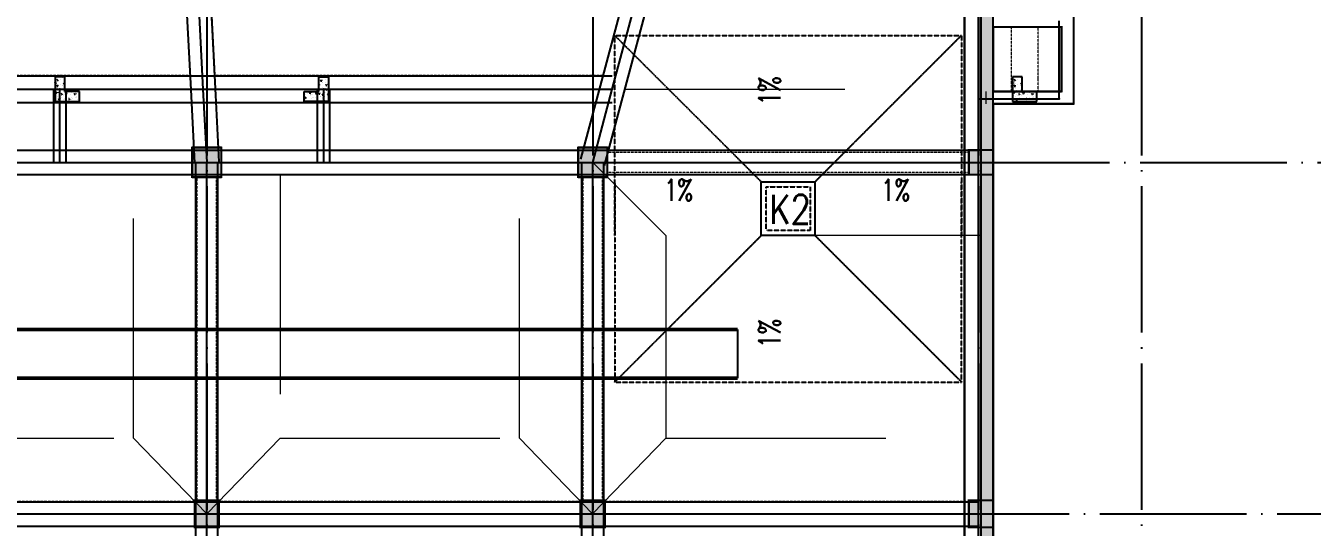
# Model space of a CAD drawing. Extents: x 290727 to 13733020, y 1731457 to 3643100.
# Drawn here: x 697470 to 723808, y 2224905 to 2235178 of the extents above; entities that cross this region are included whole.
import ezdxf

# ---------------------------------------------------------------- set-up
doc = ezdxf.new("R2010")
doc.units = 0
doc.header["$LTSCALE"] = 10
doc.header["$PDSIZE"] = 0.5
for name, pattern in [('DASH', [0.35, 0.25, -0.1]), ('DASHED', [0.75, 0.5, -0.25]), ('DOTE', [2.42, 2, -0.2, 0.02, -0.2]), ('虚线', [750, 450, -300])]:
    doc.linetypes.add(name, pattern=pattern)
doc.layers.get('0').update_dxf_attribs({"linetype": 'CONTINUOUS'})
for name, color, linetype, true_color in [('1106', 7, 'CONTINUOUS', 0x89bf5f), ('2106', 7, 'CONTINUOUS', 0x64cfcf), ('2206', 7, 'CONTINUOUS', 0x3474d4)]:
    doc.layers.add(name, color=color, linetype=linetype, true_color=true_color)
for name, color, linetype in [('BEAM_CONT', 4, 'CONTINUOUS'), ('BEAM_DASH', 144, 'DASHED'), ('COLU', 2, 'CONTINUOUS'), ('COLUMN', 9, 'CONTINUOUS'), ('DOTE', 8, 'DOTE'), ('DUCT-排烟管', 2, 'CONTINUOUS'), ('DUCT-排烟管端线', 4, 'CONTINUOUS'), ('PUB_HATCH', 8, 'CONTINUOUS'), ('PUB_TEXT', 7, 'CONTINUOUS'), ('WALL', 255, 'CONTINUOUS'), ('作业图', 4, 'CONTINUOUS'), ('文字', 4, 'CONTINUOUS'), ('梁上柱', 40, 'CONTINUOUS'), ('防火分区示意线', 4, 'CONTINUOUS'), ('集水坑', 181, 'DASH')]:
    doc.layers.add(name, color=color, linetype=linetype)
doc.layers.add('DIM_MODI', color=6, linetype='CONTINUOUS', plot=False)
doc.layers.add('人防', color=210, linetype='CONTINUOUS', lineweight=20)
doc.layers.add('板加腋边线', color=253, linetype='虚线', lineweight=18)
doc.layers.get('0').off()
doc.styles.add('_HZTXT', font='simplex.shx', dxfattribs={"width": 0.8, "bigfont": 'HZTXT.shx'})
doc.styles.add('_TCH_DIM', font='SIMPLEX', dxfattribs={"bigfont": 'GBCBIG'})

# ---------------------------------------------------------------- blocks, each defined once
blk = doc.blocks.new('A$C55C93FC2')
at = {"layer": 'DOTE', "linetype": 'DOTE', "ltscale": 150}
for p, q in [((216248.6, 127235.5), (216248.6, 82642.4)), ((224148.6, 127235.5), (224148.6, 82642.4)), ((232048.6, 127235.5), (232048.6, 82642.4)), ((235384.4, 127235.5), (235384.4, 12200)), ((10299.5, 105942.4), (252290.8, 105942.4)), ((107484.1, 98742.4), (252290.8, 98742.4))]:
    blk.add_line(p, q, dxfattribs=at)
blk = doc.blocks.new('A$C47EE32D5')
at = {"layer": '集水坑'}
for p, q in [((0, 7100), (3000, 4100)), ((4100, 4100), (7100, 7100)), ((0, 0), (3000, 3000)), ((4100, 3000), (7100, 0))]:
    blk.add_line(p, q, dxfattribs=at)
for points in [[(0, 3000), (0, 7100), (7100, 7100), (7100, 3000)], [(0, 4100), (0, 0), (7100, 0), (7100, 4100)]]:
    blk.add_lwpolyline(points, dxfattribs=at)
at = {"layer": '集水坑', "linetype": 'ByBlock'}
blk.add_lwpolyline([(3000, 4100), (4100, 4100), (4100, 3000), (3000, 3000)], close=True, dxfattribs=at)
at = {"layer": '集水坑', "linetype": 'DASH'}
blk.add_lwpolyline([(3100, 4000), (4000, 4000), (4000, 3100), (3100, 3100)], close=True, dxfattribs=at)
at = {"layer": 'PUB_TEXT', "style": '_TCH_DIM', "width": 0.705882}
for p in [(3392, 5669), (3392, 703)]:
    blk.add_text('1%%%', height=446.2, rotation=90, dxfattribs=at).set_placement(p)
for p in [(1012, 3708), (5456, 3708)]:
    blk.add_text('1%%%', height=446.2, dxfattribs=at).set_placement(p)
at = {"layer": '集水坑', "style": '_HZTXT', "width": 0.8}
blk.add_text('K2', height=600, dxfattribs=at).set_placement((3170, 3237))
blk = doc.blocks.new('_FZH')
blk.add_lwpolyline([(-0.5, -0.5), (0.5, -0.5), (0.5, 0.5), (-0.5, 0.5)], close=True)
at = {"layer": 'PUB_HATCH'}
blk.add_solid([(-0.5, -0.5), (0.5, -0.5), (-0.5, 0.5), (0.5, 0.5)], dxfattribs=at)
blk = doc.blocks.new('车库建筑作业图')
at = {"layer": 'PUB_HATCH', "linetype": 'Continuous'}
for points in [[(716977, 2232630), (717277, 2232630), (717277, 2237029), (716977, 2237029)], [(717277, 2232130), (716977, 2232130), (716977, 2225455), (717277, 2225455)], [(717277, 2225180), (717277, 2224905), (716977, 2224905), (716977, 2219330), (717277, 2219330)]]:
    blk.add_hatch(color=256, dxfattribs=at).paths.add_polyline_path(points)
at = {"layer": 'DIM_MODI', "linetype": 'Continuous'}
blk.add_line((717277, 2233580), (717277, 2208681), dxfattribs=at)
at = {"layer": 'WALL', "linetype": 'Continuous'}
for p, q in [((716977, 2232630), (716977, 2237029)), ((717277, 2232630), (717277, 2237029)), ((716977, 2225455), (716977, 2232130)), ((717277, 2225455), (717277, 2232130)), ((716977, 2219330), (716977, 2224905)), ((717277, 2219330), (717277, 2224905))]:
    blk.add_line(p, q, dxfattribs=at)
at = {"layer": '人防'}
blk.add_line((717127, 2233831), (717127, 2233581), dxfattribs=at)
at = {"layer": '防火分区示意线', "color": 5, "linetype": 'DASH', "ltscale": 300, "const_width": 50, "elevation": -2}
blk.add_lwpolyline([(704000, 2243228), (713556, 2243228), (713557, 2237928), (722907, 2237929), (722907, 2237178), (716687, 2237178), (716687, 2213718)], dxfattribs=at)
blk.add_blockref('A$C47EE32D5', (709527, 2227880))
at = {"layer": 'COLUMN', "linetype": 'Continuous', "rotation": 270}
for p, xscale, yscale, zscale in [((701177, 2232380), 600, 600, 600), ((709077, 2232380), 600, 600, 600), ((717027, 2232380), 500, 500, 500), ((701177, 2225180), 550, 499.9806261322228, 499.9806261322228), ((709077, 2225180), 550, 499.9806261322228, 499.9806261322228), ((717027, 2225180), 550, 499.9806261322228, 499.9806261322228)]:
    blk.add_blockref('_FZH', p, dxfattribs=dict(at, xscale=xscale, yscale=yscale, zscale=zscale))
at = {"layer": '文字', "linetype": 'Continuous'}
blk.add_blockref('A$C55C93FC2', (484928, 2126437), dxfattribs=at)
blk = doc.blocks.new('人防-l')
at = {"layer": '2106'}
for points in [[(853369, -900684), (852769, -900684), (852769, -901284), (853369, -901284)], [(861269, -900684), (860669, -900684), (860669, -901284), (861269, -901284)], [(869169, -900734), (868669, -900734), (868669, -901234), (869169, -901234)], [(853319, -907909), (852819, -907909), (852819, -908459), (853319, -908459)], [(861219, -907909), (860719, -907909), (860719, -908459), (861219, -908459)], [(869169, -907909), (868669, -907909), (868669, -908459), (869169, -908459)]]:
    blk.add_hatch(color=0, dxfattribs=at).paths.add_polyline_path(points)
at = {"color": 0}
for p, q in [((852762, -895034), (852991, -899484)), ((861370, -899484), (862562, -895034)), ((868869, -899682), (868869, -898083)), ((870519, -899683), (870519, -898083)), ((845444, -899484), (850062, -899484)), ((850062, -900984), (850062, -899484)), ((850062, -899484), (852991, -899484)), ((852991, -899484), (853069, -900984)), ((852991, -899484), (855462, -899484)), ((855462, -900984), (855462, -899484)), ((855462, -899484), (861370, -899484)), ((860969, -900984), (861370, -899484)), ((868869, -900984), (868869, -899682)), ((868869, -899682), (870519, -899683)), ((845169, -900984), (850062, -900984)), ((850062, -900984), (853069, -900984)), ((853069, -900984), (855462, -900984)), ((853069, -908184), (853069, -900984)), ((855462, -900984), (860969, -900984)), ((860969, -900984), (868869, -900984)), ((860969, -908184), (860969, -900984)), ((868869, -908184), (868869, -900984)), ((845169, -908184), (853069, -908184)), ((853069, -908184), (860969, -908184)), ((853069, -914284), (853069, -908184)), ((860969, -908184), (868869, -908184)), ((860969, -914284), (860969, -908184)), ((868869, -914284), (868869, -908184))]:
    blk.add_line(p, q, dxfattribs=at)
for p in [(850062, -899484), (852991, -899484), (855462, -899484), (861370, -899484), (868869, -899682), (870519, -899683), (850062, -900984), (853069, -900984), (855462, -900984), (860969, -900984), (868869, -900984), (853069, -908184), (860969, -908184), (868869, -908184)]:
    blk.add_point(p, dxfattribs=at)
at = {"layer": '1106', "color": 0}
for p, q in [((868919, -899682), (868919, -898083)), ((870819, -899783), (870819, -898083)), ((869169, -899532), (869169, -898208)), ((869169, -898208), (870569, -898208)), ((870569, -899533), (870569, -898208)), ((868919, -900984), (868919, -899682)), ((869169, -899532), (870569, -899533)), ((869169, -900984), (869169, -899782)), ((869169, -899782), (870819, -899783)), ((868919, -908184), (868919, -900984)), ((869169, -908184), (869169, -900984)), ((868919, -914284), (868919, -908184)), ((869169, -914284), (869169, -908184))]:
    blk.add_line(p, q, dxfattribs=at)
at = {"layer": '2106', "color": 0, "linetype": 'Continuous'}
for points in [[(853369, -900684), (852769, -900684), (852769, -901284), (853369, -901284)], [(861269, -900684), (860669, -900684), (860669, -901284), (861269, -901284)], [(869169, -900734), (868669, -900734), (868669, -901234), (869169, -901234)], [(853319, -907909), (852819, -907909), (852819, -908459), (853319, -908459)], [(861219, -907909), (860719, -907909), (860719, -908459), (861219, -908459)], [(869169, -907909), (868669, -907909), (868669, -908459), (869169, -908459)]]:
    blk.add_lwpolyline(points, close=True, dxfattribs=at)
at = {"layer": '2206', "color": 0}
for p, q in [((852512, -895047), (852742, -899497)), ((853012, -895021), (853241, -899471)), ((853012, -895021), (853241, -899471)), ((861129, -899419), (862321, -894969)), ((861129, -899419), (862321, -894969)), ((861612, -899548), (862804, -895098)), ((845444, -899209), (850062, -899209)), ((845444, -899209), (850062, -899209)), ((850062, -899209), (852991, -899209)), ((850062, -899209), (852991, -899209)), ((852991, -899209), (855462, -899209)), ((852991, -899209), (855462, -899209)), ((855462, -899209), (861370, -899209)), ((855462, -899209), (861370, -899209)), ((860727, -900919), (861129, -899419)), ((860727, -900919), (861129, -899419)), ((849937, -900984), (849937, -899484)), ((849937, -900984), (849937, -899484)), ((850187, -900984), (850187, -899484)), ((852742, -899497), (852819, -900997)), ((853241, -899471), (853318, -900971)), ((853241, -899471), (853318, -900971)), ((855337, -900984), (855337, -899484)), ((855337, -900984), (855337, -899484)), ((855587, -900984), (855587, -899484)), ((861210, -901048), (861612, -899548)), ((845444, -899759), (850062, -899759)), ((850062, -899759), (852991, -899759)), ((852991, -899759), (855462, -899759)), ((855462, -899759), (861370, -899759)), ((845169, -900734), (850062, -900734)), ((845169, -900734), (850062, -900734)), ((850062, -900734), (853069, -900734)), ((850062, -900734), (853069, -900734)), ((853069, -900734), (855462, -900734)), ((853069, -900734), (855462, -900734)), ((855462, -900734), (860969, -900734)), ((855462, -900734), (860969, -900734)), ((860969, -900734), (868869, -900734)), ((860969, -900734), (868869, -900734)), ((852844, -908184), (852844, -900984)), ((852844, -908184), (852844, -900984)), ((853294, -908184), (853294, -900984)), ((860744, -908184), (860744, -900984)), ((860744, -908184), (860744, -900984)), ((861194, -908184), (861194, -900984)), ((845169, -901234), (850062, -901234)), ((850062, -901234), (853069, -901234)), ((853069, -901234), (855462, -901234)), ((855462, -901234), (860969, -901234)), ((860969, -901234), (868869, -901234)), ((845169, -907934), (853069, -907934)), ((845169, -907934), (853069, -907934)), ((853069, -907934), (860969, -907934)), ((853069, -907934), (860969, -907934)), ((860969, -907934), (868869, -907934)), ((860969, -907934), (868869, -907934)), ((852844, -914284), (852844, -908184)), ((852844, -914284), (852844, -908184)), ((853294, -914284), (853294, -908184)), ((860744, -914284), (860744, -908184)), ((860744, -914284), (860744, -908184)), ((861194, -914284), (861194, -908184)), ((845169, -908434), (853069, -908434)), ((853069, -908434), (860969, -908434)), ((860969, -908434), (868869, -908434))]:
    blk.add_line(p, q, dxfattribs=at)
blk = doc.blocks.new('A$C7FBF512A')
at = {"layer": 'DUCT-排烟管', "color": 0, "linetype": 'Continuous', "const_width": 75}
for points in [[(206471, -37471), (188529, -37471)], [(188529, -38471), (206471, -38471)]]:
    blk.add_lwpolyline(points, dxfattribs=at)
at = {"layer": 'DUCT-排烟管端线', "color": 0, "linetype": 'Continuous'}
blk.add_line((206471, -38471), (206471, -37471), dxfattribs=at)
blk = doc.blocks.new('梁图-10.22')
at = {"layer": 'BEAM_CONT', "color": 0, "lineweight": 18}
blk.add_line((-1412566, 276858), (-1417160, 276858), dxfattribs=at)
at = {"layer": 'BEAM_DASH', "color": 0, "lineweight": 18}
for p, q in [((-1410112, 282458), (-1409887, 278095)), ((-1409388, 278121), (-1409611, 282458)), ((-1400352, 282458), (-1401500, 278173)), ((-1401017, 278043), (-1399835, 282458)), ((-1393092, 279383), (-1393092, 278309)), ((-1392542, 278309), (-1392542, 279383)), ((-1412566, 278383), (-1416880, 278383)), ((-1409902, 278383), (-1412566, 278383)), ((-1407166, 278383), (-1409401, 278383)), ((-1401443, 278383), (-1407166, 278383)), ((-1401500, 278173), (-1401838, 276908)), ((-1393092, 278309), (-1393092, 278059)), ((-1392542, 278059), (-1392542, 278309)), ((-1409887, 278095), (-1409826, 276908)), ((-1409325, 276908), (-1409388, 278121)), ((-1401360, 276762), (-1401017, 278043)), ((-1416981, 277833), (-1412691, 277833)), ((-1412691, 277833), (-1412691, 276858)), ((-1412441, 276858), (-1412441, 277833)), ((-1412441, 277833), (-1409873, 277833)), ((-1409373, 277833), (-1407291, 277833)), ((-1407291, 277833), (-1407291, 276858)), ((-1407041, 276858), (-1407041, 277833)), ((-1407041, 277833), (-1401591, 277833)), ((-1409860, 276858), (-1412566, 276858)), ((-1407166, 276858), (-1409260, 276858)), ((-1401960, 276858), (-1407166, 276858)), ((-1393960, 276808), (-1401360, 276808)), ((-1417160, 276358), (-1412566, 276358)), ((-1412566, 276358), (-1409860, 276358)), ((-1409760, 276308), (-1409760, 269683)), ((-1409360, 269683), (-1409360, 276308)), ((-1409260, 276358), (-1407166, 276358)), ((-1407166, 276358), (-1401960, 276358)), ((-1401860, 276308), (-1401860, 269683)), ((-1401460, 269683), (-1401460, 276308)), ((-1401360, 276408), (-1393960, 276408)), ((-1409810, 269658), (-1417210, 269658)), ((-1401910, 269658), (-1409310, 269658)), ((-1393960, 269658), (-1401410, 269658)), ((-1417210, 269158), (-1409810, 269158)), ((-1409310, 269158), (-1401910, 269158)), ((-1401410, 269158), (-1393960, 269158))]:
    blk.add_line(p, q, dxfattribs=at)
at = {"layer": 'COLU', "color": 0, "const_width": 40}
for points in [[(-1409260, 276908), (-1409860, 276908), (-1409860, 276308), (-1409260, 276308)], [(-1401360, 276908), (-1401960, 276908), (-1401960, 276308), (-1401360, 276308)], [(-1393460, 276858), (-1393960, 276858), (-1393960, 276358), (-1393460, 276358)], [(-1409310, 269683), (-1409810, 269683), (-1409810, 269133), (-1409310, 269133)], [(-1401410, 269683), (-1401910, 269683), (-1401910, 269133), (-1401410, 269133)], [(-1393460, 269683), (-1393960, 269683), (-1393960, 269133), (-1393460, 269133)]]:
    blk.add_lwpolyline(points, close=True, dxfattribs=at)
at = {"layer": 'WALL', "color": 0, "const_width": 40}
for points in [[(-1387666, 281258), (-1393710, 281258), (-1393710, 276858)], [(-1393460, 277810), (-1391810, 277809), (-1391810, 281008)], [(-1393460, 276858), (-1393460, 277810)], [(-1393710, 276358), (-1393710, 269683)], [(-1393460, 269683), (-1393460, 276358)]]:
    blk.add_lwpolyline(points, dxfattribs=at)
blk.add_lwpolyline([(-1393460, 279383), (-1392060, 279383), (-1392060, 278059), (-1393460, 278060)], close=True, dxfattribs=at)
at = {"layer": '板加腋边线', "color": 0, "lineweight": 18}
for p, q in [((-1401000, 278108), (-1393710, 278108)), ((-1400160, 275108), (-1401660, 276608)), ((-1411060, 270958), (-1411060, 276358)), ((-1408060, 276358), (-1408060, 270958)), ((-1403160, 270958), (-1403160, 276358)), ((-1400160, 275108), (-1400160, 270958)), ((-1393710, 275108), (-1400160, 275108)), ((-1415960, 270958), (-1411060, 270958)), ((-1411060, 270958), (-1409560, 269408)), ((-1408060, 270958), (-1409560, 269408)), ((-1408060, 270958), (-1403160, 270958)), ((-1403160, 270958), (-1401660, 269408)), ((-1400160, 270958), (-1401660, 269408)), ((-1400160, 270958), (-1393710, 270958))]:
    blk.add_line(p, q, dxfattribs=at)
at = {"layer": '梁上柱', "color": 0, "linetype": 'Continuous'}
for p, q in [((-1412466, 278357), (-1412666, 278357)), ((-1412666, 278357), (-1412666, 277857)), ((-1412666, 278237), (-1412662, 278242)), ((-1412666, 278225), (-1412655, 278224)), ((-1412646, 278342), (-1412646, 278342)), ((-1412641, 278222), (-1412644, 278238)), ((-1412642, 278178), (-1412642, 278178)), ((-1412631, 278174), (-1412612, 278195)), ((-1412629, 278353), (-1412629, 278353)), ((-1412628, 278296), (-1412610, 278302)), ((-1412628, 278169), (-1412606, 278166)), ((-1412623, 278291), (-1412610, 278282)), ((-1412619, 278353), (-1412619, 278353)), ((-1412608, 278167), (-1412611, 278191)), ((-1412609, 278183), (-1412609, 278183)), ((-1412608, 278282), (-1412603, 278297)), ((-1412606, 278128), (-1412606, 278128)), ((-1412603, 278212), (-1412603, 278212)), ((-1412600, 278297), (-1412600, 278297)), ((-1412600, 278265), (-1412600, 278265)), ((-1412560, 278206), (-1412560, 278206)), ((-1412558, 278298), (-1412558, 278298)), ((-1412510, 278336), (-1412510, 278336)), ((-1412506, 278186), (-1412506, 278186)), ((-1412506, 278172), (-1412506, 278172)), ((-1412492, 278212), (-1412480, 278226)), ((-1412488, 278210), (-1412473, 278208)), ((-1412478, 278144), (-1412478, 278144)), ((-1412476, 278193), (-1412466, 278197)), ((-1412475, 278228), (-1412475, 278228)), ((-1412472, 278313), (-1412472, 278313)), ((-1412471, 278188), (-1412466, 278185)), ((-1412466, 278057), (-1412466, 278357)), ((-1407266, 278357), (-1407066, 278357)), ((-1407266, 278057), (-1407266, 278357)), ((-1407266, 278201), (-1407253, 278206)), ((-1407266, 278197), (-1407256, 278190)), ((-1407265, 278276), (-1407265, 278276)), ((-1407261, 278137), (-1407261, 278137)), ((-1407255, 278189), (-1407250, 278204)), ((-1407229, 278277), (-1407209, 278298)), ((-1407229, 278279), (-1407206, 278276)), ((-1407223, 278277), (-1407223, 278277)), ((-1407219, 278344), (-1407219, 278344)), ((-1407206, 278273), (-1407209, 278297)), ((-1407197, 278145), (-1407197, 278145)), ((-1407194, 278237), (-1407194, 278237)), ((-1407187, 278244), (-1407187, 278244)), ((-1407136, 278210), (-1407136, 278210)), ((-1407133, 278295), (-1407133, 278295)), ((-1407130, 278245), (-1407130, 278245)), ((-1407127, 278337), (-1407127, 278337)), ((-1407126, 278188), (-1407126, 278188)), ((-1407121, 278185), (-1407108, 278200)), ((-1407116, 278185), (-1407101, 278183)), ((-1407101, 278158), (-1407101, 278158)), ((-1407097, 278193), (-1407100, 278209)), ((-1407083, 278339), (-1407083, 278339)), ((-1407075, 278303), (-1407075, 278303)), ((-1407066, 278357), (-1407066, 277857)), ((-1392866, 278357), (-1393066, 278357)), ((-1393066, 278357), (-1393066, 277857)), ((-1393066, 278237), (-1393062, 278242)), ((-1393066, 278226), (-1393055, 278225)), ((-1393046, 278342), (-1393046, 278342)), ((-1393041, 278222), (-1393044, 278238)), ((-1393042, 278178), (-1393042, 278178)), ((-1393031, 278175), (-1393012, 278195)), ((-1393029, 278353), (-1393029, 278353)), ((-1393028, 278296), (-1393010, 278303)), ((-1393028, 278169), (-1393006, 278166)), ((-1393023, 278291), (-1393010, 278282)), ((-1393019, 278354), (-1393019, 278354)), ((-1393008, 278167), (-1393011, 278191)), ((-1393009, 278184), (-1393009, 278184)), ((-1393008, 278282), (-1393003, 278298)), ((-1393006, 278128), (-1393006, 278128)), ((-1393003, 278213), (-1393003, 278213)), ((-1393000, 278297), (-1393000, 278297)), ((-1393000, 278265), (-1393000, 278265)), ((-1392960, 278206), (-1392960, 278206)), ((-1392958, 278298), (-1392958, 278298)), ((-1392910, 278336), (-1392910, 278336)), ((-1392906, 278186), (-1392906, 278186)), ((-1392906, 278172), (-1392906, 278172)), ((-1392892, 278212), (-1392880, 278227)), ((-1392888, 278210), (-1392873, 278209)), ((-1392878, 278144), (-1392878, 278144)), ((-1392876, 278194), (-1392866, 278197)), ((-1392875, 278229), (-1392875, 278229)), ((-1392872, 278313), (-1392872, 278313)), ((-1392871, 278189), (-1392866, 278185)), ((-1392866, 278057), (-1392866, 278357)), ((-1412666, 278110), (-1412665, 278113)), ((-1412660, 277947), (-1412660, 277947)), ((-1412643, 277894), (-1412643, 277894)), ((-1412640, 277986), (-1412640, 277986)), ((-1412639, 278037), (-1412627, 278051)), ((-1412635, 278035), (-1412620, 278033)), ((-1412620, 278032), (-1412620, 278032)), ((-1412616, 277874), (-1412616, 277874)), ((-1412613, 277959), (-1412613, 277959)), ((-1412610, 278077), (-1412610, 278077)), ((-1412610, 278043), (-1412610, 278043)), ((-1412606, 278031), (-1412609, 278047)), ((-1412606, 277913), (-1412606, 277913)), ((-1412598, 277885), (-1412578, 277905)), ((-1412595, 277880), (-1412572, 277876)), ((-1412575, 277877), (-1412577, 277901)), ((-1412576, 277994), (-1412576, 277994)), ((-1412573, 278086), (-1412573, 278086)), ((-1412559, 277976), (-1412559, 277976)), ((-1412547, 277907), (-1412547, 277907)), ((-1412538, 278009), (-1412520, 278016)), ((-1412533, 278004), (-1412520, 277996)), ((-1412524, 277941), (-1412524, 277941)), ((-1412519, 277995), (-1412513, 278011)), ((-1412509, 278094), (-1412509, 278094)), ((-1412487, 277890), (-1412487, 277890)), ((-1412484, 277975), (-1412484, 277975)), ((-1412481, 278059), (-1412481, 278059)), ((-1412480, 278007), (-1412480, 278007)), ((-1412474, 278071), (-1412474, 278071)), ((-1412471, 278057), (-1412471, 278057)), ((-1412470, 277907), (-1412470, 277907)), ((-1412166, 278057), (-1412466, 278057)), ((-1412462, 277887), (-1412462, 277887)), ((-1412457, 278021), (-1412444, 278035)), ((-1412453, 278019), (-1412438, 278017)), ((-1412423, 278015), (-1412426, 278031)), ((-1412411, 278001), (-1412411, 278001)), ((-1412388, 277936), (-1412388, 277936)), ((-1412386, 277928), (-1412386, 277928)), ((-1412386, 277907), (-1412368, 277914)), ((-1412381, 277902), (-1412369, 277893)), ((-1412367, 277893), (-1412362, 277909)), ((-1412356, 277909), (-1412356, 277909)), ((-1412352, 277994), (-1412352, 277994)), ((-1412335, 277902), (-1412335, 277902)), ((-1412323, 277936), (-1412323, 277936)), ((-1412320, 278028), (-1412320, 278028)), ((-1412314, 277913), (-1412314, 277913)), ((-1412274, 278005), (-1412262, 278019)), ((-1412271, 278003), (-1412256, 278001)), ((-1412262, 278027), (-1412262, 278027)), ((-1412256, 278036), (-1412256, 278036)), ((-1412253, 277930), (-1412253, 277930)), ((-1412241, 277999), (-1412244, 278015)), ((-1412227, 277949), (-1412227, 277949)), ((-1412225, 277927), (-1412225, 277927)), ((-1412222, 278012), (-1412222, 278012)), ((-1412199, 277896), (-1412199, 277896)), ((-1412173, 277989), (-1412166, 277991)), ((-1412168, 277984), (-1412166, 277983)), ((-1412166, 277857), (-1412166, 278057)), ((-1407566, 278057), (-1407266, 278057)), ((-1407566, 277857), (-1407566, 278057)), ((-1407559, 277996), (-1407559, 277996)), ((-1407555, 277915), (-1407555, 277915)), ((-1407546, 277933), (-1407528, 277940)), ((-1407543, 277932), (-1407531, 277923)), ((-1407536, 277904), (-1407536, 277904)), ((-1407533, 277988), (-1407533, 277988)), ((-1407530, 277923), (-1407525, 277938)), ((-1407520, 277905), (-1407520, 277905)), ((-1407488, 278016), (-1407488, 278016)), ((-1407466, 278030), (-1407446, 278050)), ((-1407466, 278032), (-1407444, 278029)), ((-1407450, 278026), (-1407438, 278041)), ((-1407444, 278026), (-1407446, 278050)), ((-1407445, 278025), (-1407430, 278024)), ((-1407432, 277986), (-1407432, 277986)), ((-1407427, 278034), (-1407430, 278050)), ((-1407423, 277991), (-1407423, 277991)), ((-1407406, 277921), (-1407406, 277921)), ((-1407403, 278006), (-1407403, 278006)), ((-1407395, 277936), (-1407395, 277936)), ((-1407372, 277930), (-1407372, 277930)), ((-1407333, 278015), (-1407315, 278022)), ((-1407331, 277945), (-1407331, 277945)), ((-1407330, 278014), (-1407317, 278005)), ((-1407328, 278037), (-1407328, 278037)), ((-1407317, 278005), (-1407312, 278020)), ((-1407287, 277985), (-1407287, 277985)), ((-1407284, 278011), (-1407284, 278011)), ((-1407277, 277938), (-1407277, 277938)), ((-1407274, 278022), (-1407274, 278022)), ((-1407268, 278010), (-1407255, 278025)), ((-1407264, 278045), (-1407264, 278045)), ((-1407263, 278010), (-1407248, 278008)), ((-1407244, 278018), (-1407247, 278034)), ((-1407237, 278114), (-1407237, 278114)), ((-1407235, 277957), (-1407235, 277957)), ((-1407223, 277956), (-1407223, 277956)), ((-1407195, 277988), (-1407175, 278008)), ((-1407195, 277990), (-1407172, 277986)), ((-1407183, 278080), (-1407183, 278080)), ((-1407181, 277913), (-1407163, 277920)), ((-1407178, 277912), (-1407166, 277903)), ((-1407173, 277984), (-1407175, 278008)), ((-1407168, 278058), (-1407168, 278058)), ((-1407165, 277902), (-1407160, 277918)), ((-1407152, 277979), (-1407152, 277979)), ((-1407149, 277872), (-1407149, 277872)), ((-1407145, 277957), (-1407145, 277957)), ((-1407142, 278041), (-1407142, 278041)), ((-1407141, 277878), (-1407141, 277878)), ((-1407139, 278126), (-1407139, 278126)), ((-1407136, 278037), (-1407136, 278037)), ((-1407126, 277867), (-1407126, 277867)), ((-1407119, 278097), (-1407101, 278104)), ((-1407117, 278096), (-1407104, 278087)), ((-1407104, 278087), (-1407098, 278102)), ((-1407101, 278108), (-1407101, 278108)), ((-1407085, 277994), (-1407073, 278009)), ((-1407081, 277994), (-1407066, 277992)), ((-1407078, 277887), (-1407078, 277887)), ((-1407075, 277981), (-1407075, 277981)), ((-1407074, 277979), (-1407074, 277979)), ((-1393066, 278110), (-1393065, 278113)), ((-1393060, 277947), (-1393060, 277947)), ((-1393043, 277894), (-1393043, 277894)), ((-1393040, 277986), (-1393040, 277986)), ((-1393039, 278037), (-1393027, 278051)), ((-1393035, 278035), (-1393020, 278034)), ((-1393020, 278032), (-1393020, 278032)), ((-1393016, 277874), (-1393016, 277874)), ((-1393013, 277959), (-1393013, 277959)), ((-1393010, 278077), (-1393010, 278077)), ((-1393010, 278043), (-1393010, 278043)), ((-1393006, 278031), (-1393008, 278047)), ((-1393006, 277913), (-1393006, 277913)), ((-1392998, 277885), (-1392978, 277906)), ((-1392995, 277880), (-1392972, 277876)), ((-1392975, 277877), (-1392977, 277901)), ((-1392976, 277994), (-1392976, 277994)), ((-1392973, 278086), (-1392973, 278086)), ((-1392959, 277976), (-1392959, 277976)), ((-1392947, 277907), (-1392947, 277907)), ((-1392938, 278009), (-1392920, 278016)), ((-1392933, 278004), (-1392920, 277996)), ((-1392924, 277942), (-1392924, 277942)), ((-1392919, 277996), (-1392913, 278011)), ((-1392909, 278094), (-1392909, 278094)), ((-1392887, 277891), (-1392887, 277891)), ((-1392884, 277975), (-1392884, 277975)), ((-1392881, 278060), (-1392881, 278060)), ((-1392880, 278007), (-1392880, 278007)), ((-1392874, 278071), (-1392874, 278071)), ((-1392871, 278058), (-1392871, 278058)), ((-1392870, 277908), (-1392870, 277908)), ((-1392566, 278057), (-1392866, 278057)), ((-1392862, 277887), (-1392862, 277887)), ((-1392857, 278021), (-1392844, 278035)), ((-1392853, 278019), (-1392838, 278018)), ((-1392823, 278015), (-1392826, 278031)), ((-1392811, 278002), (-1392811, 278002)), ((-1392788, 277936), (-1392788, 277936)), ((-1392786, 277928), (-1392786, 277928)), ((-1392786, 277907), (-1392768, 277914)), ((-1392781, 277902), (-1392769, 277894)), ((-1392767, 277894), (-1392762, 277909)), ((-1392756, 277910), (-1392756, 277910)), ((-1392752, 277994), (-1392752, 277994)), ((-1392735, 277902), (-1392735, 277902)), ((-1392723, 277936), (-1392723, 277936)), ((-1392720, 278028), (-1392720, 278028)), ((-1392714, 277913), (-1392714, 277913)), ((-1392713, 277857), (-1392707, 277864)), ((-1392674, 278005), (-1392662, 278020)), ((-1392671, 278003), (-1392656, 278002)), ((-1392662, 278027), (-1392662, 278027)), ((-1392656, 278036), (-1392656, 278036)), ((-1392653, 277930), (-1392653, 277930)), ((-1392641, 277999), (-1392644, 278015)), ((-1392627, 277949), (-1392627, 277949)), ((-1392625, 277927), (-1392625, 277927)), ((-1392622, 278012), (-1392622, 278012)), ((-1392599, 277896), (-1392599, 277896)), ((-1392573, 277989), (-1392566, 277991)), ((-1392568, 277984), (-1392566, 277983)), ((-1392566, 277857), (-1392566, 278057)), ((-1412666, 277857), (-1412166, 277857)), ((-1412610, 277862), (-1412610, 277862)), ((-1412594, 277857), (-1412591, 277860)), ((-1412313, 277857), (-1412307, 277863)), ((-1412306, 277857), (-1412306, 277859)), ((-1407066, 277857), (-1407566, 277857)), ((-1407473, 277861), (-1407473, 277861)), ((-1407394, 277857), (-1407394, 277859)), ((-1407302, 277857), (-1407302, 277857)), ((-1393066, 277857), (-1392566, 277857)), ((-1393010, 277862), (-1393010, 277862)), ((-1392994, 277857), (-1392991, 277860)), ((-1392706, 277857), (-1392706, 277859))]:
    blk.add_line(p, q, dxfattribs=at)

msp = doc.modelspace()

# ---------------------------------------------------------------- block references
at = {"layer": '作业图', "color": 8, "linetype": 'ByBlock', "extrusion": (8.37508e-20, 6.90696e-07, 1)}
msp.add_blockref('梁图-10.22', (2110736, 1955772, 0), dxfattribs=at)
at = {"layer": '作业图', "linetype": 'Continuous'}
msp.add_blockref('车库建筑作业图', (0, 0), dxfattribs=at)
at = {"layer": '作业图', "color": 8, "linetype": 'ByBlock'}
msp.add_blockref('人防-l', (-151892, 3133363), dxfattribs=at)
at = {"layer": '文字', "color": 8}
msp.add_blockref('A$C7FBF512A', (505574, 2266429), dxfattribs=at)

doc.saveas('drawing.dxf')
